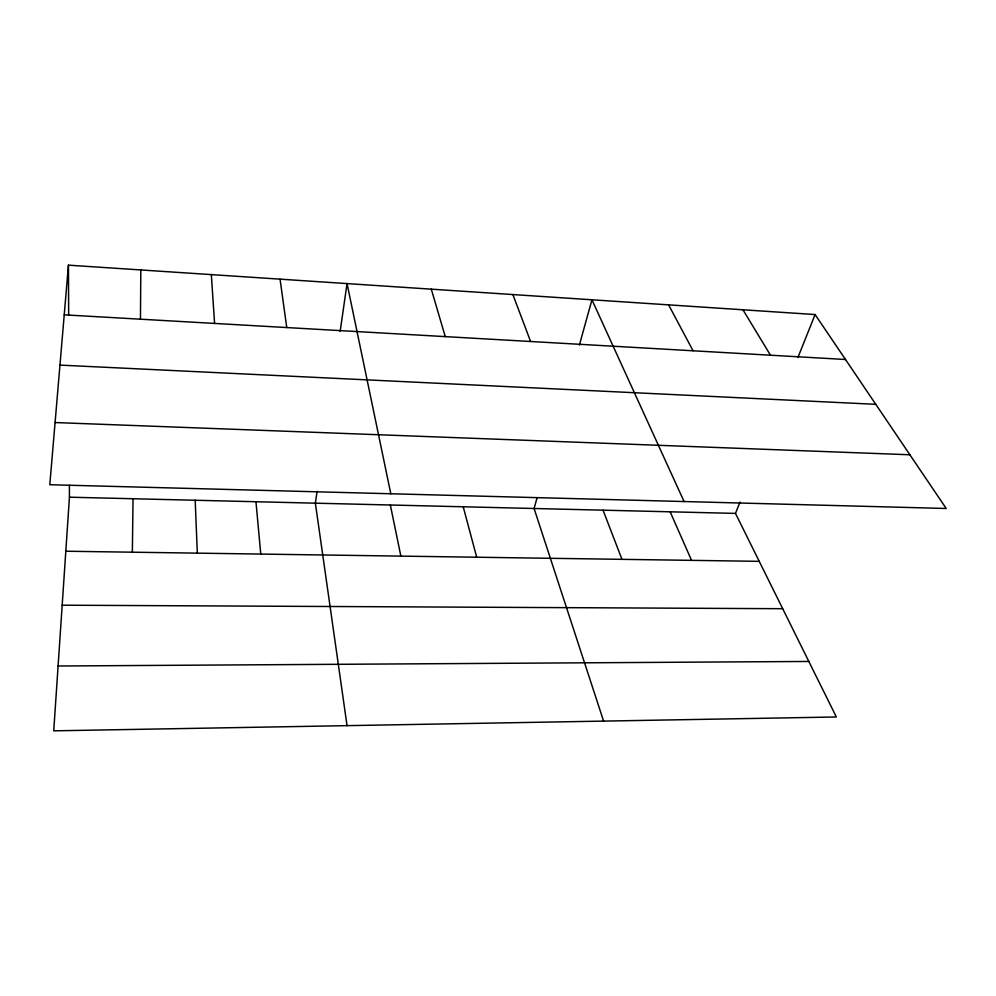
<?xml version="1.0" encoding="UTF-8"?>
<svg xmlns="http://www.w3.org/2000/svg" width="996" height="996" viewBox="0 0 996 996"><rect width="100%" height="100%" fill="white"/><g stroke="black" fill="none" stroke-linecap="round" stroke-linejoin="round"><path stroke-width="1.49" d="M140.448 319.193L140.822 269.953M132.356 552.195L133.041 498.735M69.396 485.264L69.446 497.191L53.734 730.84L836.341 716.983L735.484 513.401L740.028 502.059M68.45 265.16L49.8 484.728L946.2 508.483L815.102 314.549L68.45 265.16L68.662 315.359M317.089 491.314L315.371 503.179L347.044 725.648M340.146 331.444L347.044 283.586L390.805 493.767M536.969 498.125L534.093 508.508L603.601 721.104M579.386 345.089L591.948 299.784L684.078 501.536M797.896 357.539L815.102 314.549M58.092 666L808.839 661.456M62.188 605.195L782.694 608.705M65.811 551.224L759.238 561.346M69.446 497.191L735.484 513.401M55.079 422.541L909.896 454.774M59.959 365.109L875.783 404.314M64.23 314.836L845.48 359.494M742.954 309.781L770.468 355.199M668.602 304.863L693.067 350.779M670.146 511.82L691.548 560.362M603.041 510.176L621.965 559.341M512.878 294.555L530.594 341.491M431.293 289.164L445.262 336.623M463.215 506.777L476.698 557.225M390.345 505.009L400.865 556.117M280.05 279.154L286.761 327.56M255.96 501.735L260.765 554.075M211.326 274.61L214.588 323.439M195.191 500.253L197.32 553.141"/></g></svg>
